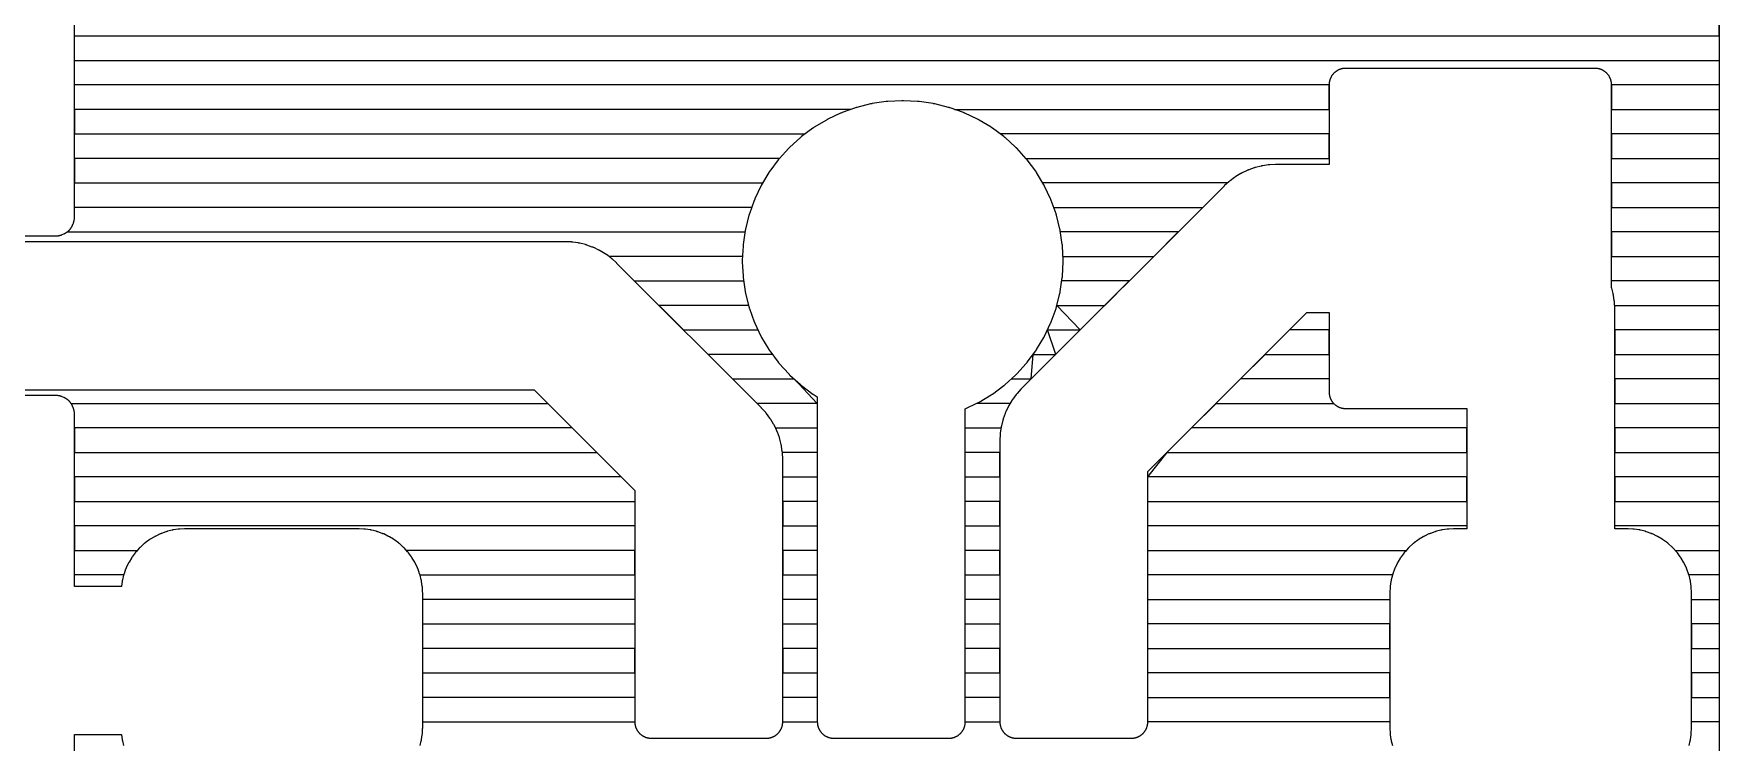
# Model space of a CAD drawing. Header units: metres. Extents: x 141.3 to 191.2, y -114.6 to -61.8.
# Drawn here: x 150.4 to 159.17, y -90.61 to -86.92 of the extents above; entities that cross this region are included whole.
import ezdxf

# ---------------------------------------------------------------- set-up
doc = ezdxf.new("R2010")
doc.units = ezdxf.units.M

msp = doc.modelspace()

# ---------------------------------------------------------------- linework, layer by layer
for points in [[(149.7351, -87.9765), (150.5143, -87.9765), (150.5164, -87.9765), (150.5185, -87.9764), (150.5205, -87.9763), (150.5226, -87.9761), (150.5247, -87.9759), (150.5268, -87.9756), (150.5288, -87.9752), (150.5309, -87.9749), (150.5329, -87.9744), (150.5349, -87.974), (150.537, -87.9734), (150.539, -87.9728), (150.541, -87.9722), (150.5429, -87.9715), (150.5449, -87.9708), (150.5468, -87.97), (150.555, -87.9667), (150.5569, -87.9658), (150.5588, -87.965), (150.5606, -87.9641), (150.5625, -87.9631), (150.5643, -87.9621), (150.5661, -87.961), (150.5679, -87.9599), (150.5696, -87.9588), (150.5714, -87.9576), (150.5731, -87.9564), (150.5747, -87.9551), (150.5764, -87.9538), (150.5779, -87.9525), (150.5795, -87.9511), (150.581, -87.9497), (150.5825, -87.9482), (150.584, -87.9467), (150.5854, -87.9452), (150.5868, -87.9437), (150.5881, -87.9421), (150.5894, -87.9404), (150.5907, -87.9388), (150.5919, -87.9371), (150.5931, -87.9354), (150.5942, -87.9336), (150.5953, -87.9318), (150.5964, -87.93), (150.5974, -87.9282), (150.5984, -87.9263), (150.5993, -87.9245), (150.6001, -87.9226), (150.601, -87.9207), (150.6043, -87.9125), (150.6051, -87.9106), (150.6058, -87.9086), (150.6065, -87.9067), (150.6071, -87.9047), (150.6077, -87.9027), (150.6082, -87.9007), (150.6087, -87.8986), (150.6092, -87.8966), (150.6095, -87.8945), (150.6099, -87.8925), (150.6102, -87.8904), (150.6104, -87.8883), (150.6106, -87.8863), (150.6107, -87.8842), (150.6108, -87.8821), (150.6108, -87.88), (150.6108, -86.469)], [(154.1356, -87.8285), (150.6108, -87.8285), (150.6108, -86.936), (159.1713, -86.936), (159.1713, -86.8085), (150.6108, -86.8085), (150.6108, -86.681), (159.1713, -86.681), (159.1713, -86.5535), (150.6108, -86.5535)], [(159.1713, -86.4987), (159.1713, -96.7587)], [(155.1909, -87.3185), (157.1405, -87.3185), (157.1405, -87.191), (150.6108, -87.191), (150.6108, -87.0635), (159.1713, -87.0635), (159.1713, -87.191), (158.6105, -87.191), (158.6105, -87.3185), (159.1713, -87.3185), (159.1713, -87.446), (158.6105, -87.446), (158.6105, -87.5735), (159.1713, -87.5735), (159.1713, -87.701), (158.6105, -87.701), (158.6105, -87.8285), (159.1713, -87.8285), (159.1713, -87.956), (158.6105, -87.956), (158.6105, -88.0835), (159.1713, -88.0835), (159.1713, -88.211), (158.6105, -88.211)], [(159.0137, -90.6292), (159.0196, -90.6054), (159.0201, -90.6034), (159.0206, -90.6014), (159.0209, -90.5993), (159.0213, -90.5972), (159.0249, -90.573), (159.0252, -90.5709), (159.0254, -90.5688), (159.0256, -90.5668), (159.0257, -90.5647), (159.0269, -90.5402), (159.027, -90.5381), (159.027, -90.536), (159.027, -89.836), (159.027, -89.8339), (159.0269, -89.8318), (159.0257, -89.8073), (159.0256, -89.8052), (159.0254, -89.8032), (159.0252, -89.8011), (159.0249, -89.799), (159.0213, -89.7748), (159.0209, -89.7727), (159.0206, -89.7706), (159.0201, -89.7686), (159.0196, -89.7666), (159.0137, -89.7428), (159.0132, -89.7408), (159.0126, -89.7388), (159.0119, -89.7368), (159.0113, -89.7348), (159.003, -89.7117), (159.0023, -89.7097), (159.0015, -89.7078), (159.0007, -89.7059), (158.9998, -89.704), (158.9893, -89.6818), (158.9884, -89.6799), (158.9874, -89.6781), (158.9864, -89.6763), (158.9854, -89.6745), (158.9728, -89.6534), (158.9717, -89.6516), (158.9705, -89.6499), (158.9694, -89.6482), (158.9681, -89.6465), (158.9535, -89.6268), (158.9523, -89.6251), (158.951, -89.6235), (158.9496, -89.6219), (158.9482, -89.6203), (158.9318, -89.6021), (158.9303, -89.6006), (158.9289, -89.5991), (158.9274, -89.5977), (158.9259, -89.5962), (158.9077, -89.5798), (158.9061, -89.5784), (158.9045, -89.577), (158.9029, -89.5757), (158.9012, -89.5745), (158.8815, -89.5599), (158.8798, -89.5586), (158.8781, -89.5575), (158.8764, -89.5563), (158.8746, -89.5552), (158.8535, -89.5426), (158.8517, -89.5416), (158.8499, -89.5406), (158.8481, -89.5396), (158.8462, -89.5387), (158.824, -89.5282), (158.8221, -89.5273), (158.8202, -89.5265), (158.8183, -89.5257), (158.8163, -89.525), (158.7932, -89.5167), (158.7932, -89.5167), (158.7914, -89.5161), (158.7893, -89.5155), (158.7873, -89.5149), (158.7852, -89.5143), (158.7614, -89.5084), (158.7594, -89.5079), (158.7574, -89.5074), (158.7553, -89.5071), (158.7532, -89.5067), (158.729, -89.5031), (158.7269, -89.5028), (158.7248, -89.5026), (158.7228, -89.5024), (158.7207, -89.5023), (158.6962, -89.5011), (158.6941, -89.501), (158.692, -89.501), (158.6271, -89.501), (158.6271, -88.3565), (158.6271, -88.3544), (158.627, -88.3523), (158.6256, -88.3229), (158.6255, -88.3208), (158.6253, -88.3187), (158.6251, -88.3167), (158.6248, -88.3146), (158.6205, -88.2855), (158.6201, -88.2834), (158.6197, -88.2814), (158.6193, -88.2793), (158.6188, -88.2773), (158.6117, -88.2487), (158.6111, -88.2467), (158.6106, -88.2447), (158.6105, -88.2445), (158.6105, -87.19), (158.6105, -87.1879), (158.6104, -87.1858), (158.6103, -87.1837), (158.6101, -87.1817), (158.6099, -87.1796), (158.6096, -87.1775), (158.6092, -87.1755), (158.6089, -87.1734), (158.6084, -87.1714), (158.608, -87.1693), (158.6074, -87.1673), (158.6068, -87.1653), (158.6062, -87.1633), (158.6055, -87.1614), (158.6048, -87.1594), (158.604, -87.1575), (158.6032, -87.1556), (158.6023, -87.1537), (158.6014, -87.1518), (158.6005, -87.1499), (158.5995, -87.1481), (158.5984, -87.1463), (158.5973, -87.1445), (158.5962, -87.1428), (158.595, -87.1411), (158.5938, -87.1394), (158.5925, -87.1377), (158.5912, -87.1361), (158.5899, -87.1345), (158.5885, -87.1329), (158.5871, -87.1314), (158.5856, -87.1299), (158.5841, -87.1284), (158.5826, -87.127), (158.581, -87.1256), (158.5794, -87.1243), (158.5778, -87.123), (158.5761, -87.1217), (158.5744, -87.1205), (158.5727, -87.1193), (158.571, -87.1182), (158.5692, -87.1171), (158.5674, -87.116), (158.5656, -87.115), (158.5637, -87.1141), (158.5618, -87.1132), (158.5599, -87.1123), (158.558, -87.1115), (158.5561, -87.1107), (158.5541, -87.11), (158.5522, -87.1093), (158.5502, -87.1087), (158.5482, -87.1081), (158.5462, -87.1075), (158.5441, -87.1071), (158.5421, -87.1066), (158.54, -87.1063), (158.538, -87.1059), (158.5359, -87.1056), (158.5338, -87.1054), (158.5318, -87.1052), (158.5297, -87.1051), (158.5276, -87.105), (158.5255, -87.105), (157.2255, -87.105), (157.2234, -87.105), (157.2213, -87.1051), (157.2192, -87.1052), (157.2172, -87.1054), (157.2151, -87.1056), (157.213, -87.1059), (157.211, -87.1063), (157.2089, -87.1066), (157.2069, -87.1071), (157.2048, -87.1075), (157.2028, -87.1081), (157.2008, -87.1087), (157.1988, -87.1093), (157.1969, -87.11), (157.1949, -87.1107), (157.193, -87.1115), (157.1911, -87.1123), (157.1892, -87.1132), (157.1873, -87.1141), (157.1854, -87.115), (157.1836, -87.116), (157.1818, -87.1171), (157.18, -87.1182), (157.1783, -87.1193), (157.1766, -87.1205), (157.1749, -87.1217), (157.1732, -87.123), (157.1716, -87.1243), (157.17, -87.1256), (157.1684, -87.127), (157.1669, -87.1284), (157.1654, -87.1299), (157.1639, -87.1314), (157.1625, -87.1329), (157.1611, -87.1345), (157.1598, -87.1361), (157.1585, -87.1377), (157.1572, -87.1394), (157.156, -87.1411), (157.1548, -87.1428), (157.1537, -87.1445), (157.1526, -87.1463), (157.1515, -87.1481), (157.1505, -87.1499), (157.1496, -87.1518), (157.1487, -87.1537), (157.1478, -87.1556), (157.147, -87.1575), (157.1462, -87.1594), (157.1455, -87.1614), (157.1448, -87.1633), (157.1442, -87.1653), (157.1436, -87.1673), (157.143, -87.1693), (157.1426, -87.1714), (157.1421, -87.1734), (157.1418, -87.1755), (157.1414, -87.1775), (157.1411, -87.1796), (157.1409, -87.1817), (157.1407, -87.1837), (157.1406, -87.1858), (157.1405, -87.1879), (157.1405, -87.19), (157.1405, -87.6049), (156.866, -87.6049), (156.8639, -87.6049), (156.8618, -87.605), (156.8324, -87.6064), (156.8303, -87.6065), (156.8282, -87.6067), (156.8262, -87.6069), (156.8241, -87.6072), (156.795, -87.6115), (156.7929, -87.6119), (156.7909, -87.6123), (156.7888, -87.6127), (156.7868, -87.6132), (156.7582, -87.6203), (156.7562, -87.6209), (156.7542, -87.6214), (156.7522, -87.6221), (156.7502, -87.6227), (156.7225, -87.6327), (156.7205, -87.6334), (156.7186, -87.6342), (156.7167, -87.635), (156.7148, -87.6359), (156.6882, -87.6485), (156.6863, -87.6494), (156.6844, -87.6503), (156.6826, -87.6513), (156.6808, -87.6524), (156.6555, -87.6675), (156.6538, -87.6686), (156.652, -87.6698), (156.6503, -87.6709), (156.6486, -87.6722), (156.625, -87.6897), (156.6233, -87.691), (156.6217, -87.6923), (156.6201, -87.6936), (156.6185, -87.695), (156.5967, -87.7148), (156.5952, -87.7162), (156.5937, -87.7177), (155.5397, -88.7717), (155.5382, -88.7732), (155.5368, -88.7747), (155.517, -88.7965), (155.5156, -88.7981), (155.5143, -88.7997), (155.513, -88.8013), (155.5117, -88.803), (155.4942, -88.8266), (155.4929, -88.8283), (155.4918, -88.83), (155.4906, -88.8318), (155.4895, -88.8335), (155.4744, -88.8588), (155.4733, -88.8606), (155.4723, -88.8624), (155.4714, -88.8643), (155.4705, -88.8662), (155.4579, -88.8928), (155.457, -88.8947), (155.4562, -88.8966), (155.4554, -88.8985), (155.4547, -88.9005), (155.4447, -88.9282), (155.4447, -88.9282), (155.4447, -88.9284), (155.444, -88.9303), (155.4434, -88.9323), (155.4428, -88.9342), (155.4423, -88.9362), (155.4352, -88.9648), (155.4347, -88.9668), (155.4343, -88.9689), (155.4339, -88.9709), (155.4335, -88.973), (155.4292, -89.0021), (155.4289, -89.0042), (155.4287, -89.0062), (155.4285, -89.0083), (155.4284, -89.0104), (155.427, -89.0398)], [(154.0902, -88.1857), (154.0903, -88.1878), (154.0905, -88.1898), (154.0908, -88.1919), (154.091, -88.194), (154.1018, -88.2668), (154.1022, -88.2688), (154.1025, -88.2709), (154.103, -88.2729), (154.1035, -88.275), (154.1213, -88.3464), (154.1219, -88.3484), (154.1225, -88.3504), (154.1231, -88.3524), (154.1238, -88.3543), (154.1486, -88.4236), (154.1493, -88.4256), (154.1501, -88.4275), (154.1509, -88.4295), (154.1518, -88.4314), (154.1832, -88.4979), (154.1841, -88.4998), (154.1851, -88.5016), (154.1861, -88.5034), (154.1872, -88.5052), (154.225, -88.5684), (154.2261, -88.5702), (154.2272, -88.5719), (154.2284, -88.5736), (154.2296, -88.5753), (154.2735, -88.6344), (154.2747, -88.6361), (154.276, -88.6377), (154.2774, -88.6393), (154.2788, -88.6409), (154.3282, -88.6954), (154.3296, -88.6969), (154.3311, -88.6984), (154.3326, -88.6999), (154.3341, -88.7013), (154.3886, -88.7507), (154.3902, -88.7521), (154.3918, -88.7535), (154.3934, -88.7548), (154.3951, -88.756), (154.4542, -88.7999), (154.4559, -88.8011), (154.4576, -88.8023), (154.4593, -88.8034), (154.4611, -88.8045), (154.4768, -88.8139), (154.4768, -89.906), (154.4769, -89.9081), (154.477, -89.9102), (154.477, -89.9111), (154.477, -90.506), (154.477, -90.5081), (154.4771, -90.5102), (154.4772, -90.5123), (154.4774, -90.5143), (154.4776, -90.5164), (154.4779, -90.5185), (154.4783, -90.5205), (154.4786, -90.5226), (154.4791, -90.5246), (154.4795, -90.5267), (154.4801, -90.5287), (154.4807, -90.5307), (154.4813, -90.5327), (154.482, -90.5346), (154.4827, -90.5366), (154.4835, -90.5385), (154.4843, -90.5404), (154.4852, -90.5423), (154.4861, -90.5442), (154.487, -90.5461), (154.488, -90.5479), (154.4891, -90.5497), (154.4902, -90.5515), (154.4913, -90.5532), (154.4925, -90.5549), (154.4937, -90.5566), (154.495, -90.5583), (154.4963, -90.5599), (154.4976, -90.5615), (154.499, -90.5631), (154.5004, -90.5646), (154.5019, -90.5661), (154.5034, -90.5676), (154.5049, -90.569), (154.5065, -90.5704), (154.5081, -90.5717), (154.5097, -90.573), (154.5114, -90.5743), (154.5131, -90.5755), (154.5148, -90.5767), (154.5165, -90.5778), (154.5183, -90.5789), (154.5201, -90.58), (154.5219, -90.581), (154.5238, -90.5819), (154.5257, -90.5828), (154.5276, -90.5837), (154.5295, -90.5845), (154.5314, -90.5853), (154.5334, -90.586), (154.5353, -90.5867), (154.5373, -90.5873), (154.5393, -90.5879), (154.5413, -90.5885), (154.5434, -90.5889), (154.5454, -90.5894), (154.5475, -90.5897), (154.5495, -90.5901), (154.5516, -90.5904), (154.5537, -90.5906), (154.5557, -90.5908), (154.5578, -90.5909), (154.5599, -90.591), (154.562, -90.591), (155.162, -90.591), (155.1641, -90.591), (155.1662, -90.5909), (155.1683, -90.5908), (155.1703, -90.5906), (155.1724, -90.5904), (155.1745, -90.5901), (155.1765, -90.5897), (155.1786, -90.5894), (155.1806, -90.5889), (155.1827, -90.5885), (155.1847, -90.5879), (155.1867, -90.5873), (155.1887, -90.5867), (155.1906, -90.586), (155.1926, -90.5853), (155.1945, -90.5845), (155.1964, -90.5837), (155.1983, -90.5828), (155.2002, -90.5819), (155.2021, -90.581), (155.2039, -90.58), (155.2057, -90.5789), (155.2075, -90.5778), (155.2092, -90.5767), (155.2109, -90.5755), (155.2126, -90.5743), (155.2143, -90.573), (155.2159, -90.5717), (155.2175, -90.5704), (155.2191, -90.569), (155.2206, -90.5676), (155.2221, -90.5661), (155.2236, -90.5646), (155.225, -90.5631), (155.2264, -90.5615), (155.2277, -90.5599), (155.229, -90.5583), (155.2303, -90.5566), (155.2315, -90.5549), (155.2327, -90.5532), (155.2338, -90.5515), (155.2349, -90.5497), (155.236, -90.5479), (155.237, -90.5461), (155.2379, -90.5442), (155.2388, -90.5423), (155.2397, -90.5404), (155.2405, -90.5385), (155.2413, -90.5366), (155.242, -90.5346), (155.2427, -90.5327), (155.2433, -90.5307), (155.2439, -90.5287), (155.2445, -90.5267), (155.2449, -90.5246), (155.2454, -90.5226), (155.2457, -90.5205), (155.2461, -90.5185), (155.2464, -90.5164), (155.2466, -90.5143), (155.2468, -90.5123), (155.2469, -90.5102), (155.247, -90.5081), (155.247, -90.506), (155.247, -89.9111), (155.247, -89.9102), (155.2471, -89.9081), (155.2471, -89.906), (155.2471, -88.8767), (155.3114, -88.8463), (155.3133, -88.8454), (155.3151, -88.8444), (155.3169, -88.8434), (155.3187, -88.8423), (155.3819, -88.8045), (155.3837, -88.8034), (155.3854, -88.8023), (155.3871, -88.8011), (155.3888, -88.7999), (155.4479, -88.756), (155.4496, -88.7548), (155.4512, -88.7535), (155.4528, -88.7521), (155.4544, -88.7507), (155.5089, -88.7013), (155.5104, -88.6999), (155.5119, -88.6984), (155.5134, -88.6969), (155.5148, -88.6954), (155.5642, -88.6409), (155.5656, -88.6393), (155.567, -88.6377), (155.5683, -88.6361), (155.5695, -88.6344), (155.6134, -88.5753), (155.6146, -88.5736), (155.6158, -88.5719), (155.6169, -88.5702), (155.618, -88.5684), (155.6558, -88.5052), (155.6569, -88.5034), (155.6579, -88.5016), (155.6589, -88.4998), (155.6598, -88.4979), (155.6912, -88.4314), (155.6921, -88.4295), (155.6929, -88.4275), (155.6937, -88.4256), (155.6944, -88.4236), (155.7192, -88.3543), (155.7192, -88.3543), (155.7199, -88.3525), (155.7205, -88.3505), (155.7211, -88.3484), (155.7217, -88.3464), (155.7395, -88.275), (155.74, -88.2729), (155.7405, -88.2709), (155.7408, -88.2688), (155.7412, -88.2668), (155.752, -88.194), (155.7522, -88.1919), (155.7525, -88.1898), (155.7527, -88.1878), (155.7528, -88.1857), (155.7564, -88.1122), (155.7565, -88.1101), (155.7565, -88.108), (155.7565, -88.1059), (155.7564, -88.1038), (155.7528, -88.0303), (155.7527, -88.0282), (155.7525, -88.0262), (155.7522, -88.0241), (155.752, -88.022), (155.7412, -87.9492), (155.7408, -87.9472), (155.7405, -87.9451), (155.74, -87.9431), (155.7395, -87.941), (155.7217, -87.8696), (155.7211, -87.8676), (155.7205, -87.8656), (155.7199, -87.8636), (155.7192, -87.8617), (155.6944, -87.7924), (155.6937, -87.7904), (155.6929, -87.7885), (155.6921, -87.7865), (155.6912, -87.7846), (155.6598, -87.7181), (155.6589, -87.7162), (155.6579, -87.7144), (155.6569, -87.7126), (155.6558, -87.7108), (155.618, -87.6476), (155.6169, -87.6458), (155.6158, -87.6441), (155.6146, -87.6424), (155.6134, -87.6407), (155.5695, -87.5816), (155.5683, -87.5799), (155.567, -87.5783), (155.5656, -87.5767), (155.5642, -87.5751), (155.5148, -87.5206), (155.5134, -87.5191), (155.5119, -87.5176), (155.5104, -87.5161), (155.5089, -87.5147), (155.4544, -87.4653), (155.4528, -87.4639), (155.4512, -87.4625), (155.4496, -87.4612), (155.4479, -87.46), (155.3888, -87.4161), (155.3871, -87.4149), (155.3854, -87.4137), (155.3837, -87.4126), (155.3819, -87.4115), (155.3187, -87.3737), (155.3169, -87.3726), (155.3151, -87.3716), (155.3133, -87.3706), (155.3114, -87.3697), (155.2449, -87.3383), (155.243, -87.3374), (155.241, -87.3366), (155.2391, -87.3358), (155.2371, -87.3351), (155.1678, -87.3103), (155.1678, -87.3103), (155.166, -87.3096), (155.164, -87.309), (155.1619, -87.3084), (155.1599, -87.3078), (155.0885, -87.29), (155.0864, -87.2895), (155.0844, -87.289), (155.0823, -87.2887), (155.0803, -87.2883), (155.0075, -87.2775), (155.0054, -87.2773), (155.0033, -87.277), (155.0013, -87.2768), (154.9992, -87.2767), (154.9257, -87.2731), (154.9236, -87.273), (154.9215, -87.273), (154.9194, -87.273), (154.9173, -87.2731), (154.8438, -87.2767), (154.8417, -87.2768), (154.8397, -87.277), (154.8376, -87.2773), (154.8355, -87.2775), (154.7627, -87.2883), (154.7607, -87.2887), (154.7586, -87.289), (154.7566, -87.2895), (154.7545, -87.29), (154.6831, -87.3078), (154.6811, -87.3084), (154.6791, -87.309), (154.6771, -87.3096), (154.6752, -87.3103), (154.6059, -87.3351), (154.6039, -87.3358), (154.602, -87.3366), (154.6, -87.3374), (154.5981, -87.3383), (154.5316, -87.3697), (154.5297, -87.3706), (154.5279, -87.3716), (154.5261, -87.3726), (154.5243, -87.3737), (154.4611, -87.4115), (154.4593, -87.4126), (154.4576, -87.4137), (154.4559, -87.4149), (154.4542, -87.4161), (154.3951, -87.46), (154.3934, -87.4612), (154.3918, -87.4625), (154.3902, -87.4639), (154.3886, -87.4653), (154.3341, -87.5147), (154.3326, -87.5161), (154.3311, -87.5176), (154.3296, -87.5191), (154.3282, -87.5206), (154.2788, -87.5751), (154.2774, -87.5767), (154.276, -87.5783), (154.2747, -87.5799), (154.2735, -87.5816), (154.2296, -87.6407), (154.2284, -87.6424), (154.2272, -87.6441), (154.2261, -87.6458), (154.225, -87.6476), (154.1872, -87.7108), (154.1861, -87.7126), (154.1851, -87.7144), (154.1841, -87.7162), (154.1832, -87.7181), (154.1518, -87.7846), (154.1509, -87.7865), (154.1501, -87.7885), (154.1493, -87.7904), (154.1486, -87.7924), (154.1238, -87.8617), (154.1238, -87.8617), (154.1231, -87.8635), (154.1225, -87.8655), (154.1219, -87.8676), (154.1213, -87.8696), (154.1035, -87.941), (154.103, -87.9431), (154.1025, -87.9451), (154.1022, -87.9472), (154.1018, -87.9492), (154.091, -88.022), (154.0908, -88.0241), (154.0905, -88.0262), (154.0903, -88.0282), (154.0902, -88.0303), (154.0866, -88.1038), (154.0865, -88.1059), (154.0865, -88.108), (154.0865, -88.1101), (154.0866, -88.1122), (154.0902, -88.1857)], [(154.6521, -87.3185), (150.6108, -87.3185), (150.6108, -87.446), (154.4139, -87.446)], [(155.5628, -87.5735), (157.1405, -87.5735), (157.1405, -87.446), (155.4291, -87.446)], [(154.2802, -87.5735), (150.6108, -87.5735), (150.6108, -87.701), (154.193, -87.701)], [(156.6119, -87.701), (155.65, -87.701)], [(155.7074, -87.8285), (156.4828, -87.8285)], [(150.5736, -87.956), (154.1008, -87.956)], [(155.7554, -88.0835), (156.2278, -88.0835), (156.3553, -87.956), (155.7422, -87.956)], [(148.5245, -88.7772), (153.0025, -88.7772), (153.5268, -89.3015), (153.5268, -89.906), (153.5269, -89.9081), (153.527, -89.9102), (153.527, -89.9111), (153.527, -90.506), (153.527, -90.5081), (153.5271, -90.5102), (153.5272, -90.5123), (153.5274, -90.5143), (153.5276, -90.5164), (153.5279, -90.5185), (153.5283, -90.5205), (153.5286, -90.5226), (153.5291, -90.5246), (153.5295, -90.5267), (153.5301, -90.5287), (153.5307, -90.5307), (153.5313, -90.5327), (153.532, -90.5346), (153.5327, -90.5366), (153.5335, -90.5385), (153.5343, -90.5404), (153.5352, -90.5423), (153.5361, -90.5442), (153.537, -90.5461), (153.538, -90.5479), (153.5391, -90.5497), (153.5402, -90.5515), (153.5413, -90.5532), (153.5425, -90.5549), (153.5437, -90.5566), (153.545, -90.5583), (153.5463, -90.5599), (153.5476, -90.5615), (153.549, -90.5631), (153.5504, -90.5646), (153.5519, -90.5661), (153.5534, -90.5676), (153.5549, -90.569), (153.5565, -90.5704), (153.5581, -90.5717), (153.5597, -90.573), (153.5614, -90.5743), (153.5631, -90.5755), (153.5648, -90.5767), (153.5665, -90.5778), (153.5683, -90.5789), (153.5701, -90.58), (153.5719, -90.581), (153.5738, -90.5819), (153.5757, -90.5828), (153.5776, -90.5837), (153.5795, -90.5845), (153.5814, -90.5853), (153.5834, -90.586), (153.5853, -90.5867), (153.5873, -90.5873), (153.5893, -90.5879), (153.5913, -90.5885), (153.5934, -90.5889), (153.5954, -90.5894), (153.5975, -90.5897), (153.5995, -90.5901), (153.6016, -90.5904), (153.6037, -90.5906), (153.6057, -90.5908), (153.6078, -90.5909), (153.6099, -90.591), (153.612, -90.591), (154.212, -90.591), (154.2141, -90.591), (154.2162, -90.5909), (154.2183, -90.5908), (154.2203, -90.5906), (154.2224, -90.5904), (154.2245, -90.5901), (154.2265, -90.5897), (154.2286, -90.5894), (154.2306, -90.5889), (154.2327, -90.5885), (154.2347, -90.5879), (154.2367, -90.5873), (154.2387, -90.5867), (154.2406, -90.586), (154.2426, -90.5853), (154.2445, -90.5845), (154.2464, -90.5837), (154.2483, -90.5828), (154.2502, -90.5819), (154.2521, -90.581), (154.2539, -90.58), (154.2557, -90.5789), (154.2575, -90.5778), (154.2592, -90.5767), (154.2609, -90.5755), (154.2626, -90.5743), (154.2643, -90.573), (154.2659, -90.5717), (154.2675, -90.5704), (154.2691, -90.569), (154.2706, -90.5676), (154.2721, -90.5661), (154.2736, -90.5646), (154.275, -90.5631), (154.2764, -90.5615), (154.2777, -90.5599), (154.279, -90.5583), (154.2803, -90.5566), (154.2815, -90.5549), (154.2827, -90.5532), (154.2838, -90.5515), (154.2849, -90.5497), (154.286, -90.5479), (154.287, -90.5461), (154.2879, -90.5442), (154.2888, -90.5423), (154.2897, -90.5404), (154.2905, -90.5385), (154.2913, -90.5366), (154.292, -90.5346), (154.2927, -90.5327), (154.2933, -90.5307), (154.2939, -90.5287), (154.2945, -90.5267), (154.2949, -90.5246), (154.2954, -90.5226), (154.2957, -90.5205), (154.2961, -90.5185), (154.2964, -90.5164), (154.2966, -90.5143), (154.2968, -90.5123), (154.2969, -90.5102), (154.297, -90.5081), (154.297, -90.506), (154.297, -89.9111), (154.297, -89.9102), (154.2971, -89.9081), (154.2971, -89.906), (154.2971, -89.142), (154.2971, -89.1399), (154.297, -89.1378), (154.2956, -89.1084), (154.2955, -89.1063), (154.2953, -89.1042), (154.2951, -89.1022), (154.2948, -89.1001), (154.2905, -89.071), (154.2901, -89.0689), (154.2897, -89.0669), (154.2893, -89.0648), (154.2888, -89.0628), (154.2817, -89.0342), (154.2811, -89.0322), (154.2806, -89.0302), (154.2799, -89.0282), (154.2793, -89.0262), (154.2693, -88.9985), (154.2686, -88.9965), (154.2678, -88.9946), (154.267, -88.9927), (154.2661, -88.9908), (154.2535, -88.9642), (154.2526, -88.9623), (154.2517, -88.9604), (154.2507, -88.9586), (154.2496, -88.9568), (154.2345, -88.9315), (154.2334, -88.9298), (154.2322, -88.928), (154.2311, -88.9263), (154.2298, -88.9246), (154.2123, -88.901), (154.211, -88.8993), (154.2097, -88.8977), (154.2084, -88.8961), (154.207, -88.8945), (154.1872, -88.8727), (154.1858, -88.8712), (154.1843, -88.8697), (153.4343, -88.1197), (153.4328, -88.1182), (153.4313, -88.1168), (153.4095, -88.097), (153.4079, -88.0956), (153.4063, -88.0943), (153.4047, -88.093), (153.403, -88.0917), (153.3794, -88.0742), (153.3777, -88.0729), (153.376, -88.0718), (153.3742, -88.0706), (153.3725, -88.0695), (153.3472, -88.0544), (153.3454, -88.0533), (153.3436, -88.0523), (153.3417, -88.0514), (153.3398, -88.0505), (153.3132, -88.0379), (153.3113, -88.037), (153.3094, -88.0362), (153.3075, -88.0354), (153.3055, -88.0347), (153.2778, -88.0247), (153.2778, -88.0247), (153.2759, -88.0241), (153.2739, -88.0235), (153.2718, -88.0229), (153.2698, -88.0223), (153.2412, -88.0152), (153.2392, -88.0147), (153.2371, -88.0143), (153.2351, -88.0139), (153.233, -88.0135), (153.2039, -88.0092), (153.2018, -88.0089), (153.1998, -88.0087), (153.1977, -88.0085), (153.1956, -88.0084), (153.1662, -88.007), (153.1641, -88.0069), (153.162, -88.0069), (149.2948, -88.0069)], [(154.0876, -88.0835), (153.392, -88.0835)], [(153.5257, -88.211), (154.0936, -88.211)], [(155.4872, -88.721), (155.5903, -88.721), (155.5999, -88.5935), (155.7178, -88.5935), (155.6749, -88.466), (155.8453, -88.466), (155.7236, -88.3385), (155.9728, -88.3385), (156.1003, -88.211), (155.7494, -88.211)], [(154.1194, -88.3385), (153.6532, -88.3385), (153.7807, -88.466), (154.1681, -88.466)], [(158.6264, -88.3385), (159.1713, -88.3385), (159.1713, -88.466), (158.6271, -88.466), (158.6271, -88.5935), (159.1713, -88.5935), (159.1713, -88.721), (158.6271, -88.721), (158.6271, -88.8485), (159.1713, -88.8485), (159.1713, -88.976), (158.6271, -88.976), (158.6271, -89.1035), (159.1713, -89.1035), (159.1713, -89.231), (158.6271, -89.231), (158.6271, -89.3585), (159.1713, -89.3585), (159.1713, -89.486), (158.6271, -89.486)], [(155.427, -89.0398), (155.4269, -89.0419), (155.4269, -89.044), (155.4269, -89.906), (155.4269, -89.9081), (155.427, -89.9102), (155.427, -89.9111), (155.427, -90.506), (155.427, -90.5081), (155.4271, -90.5102), (155.4272, -90.5123), (155.4274, -90.5143), (155.4276, -90.5164), (155.4279, -90.5185), (155.4283, -90.5205), (155.4286, -90.5226), (155.4291, -90.5246), (155.4295, -90.5267), (155.4301, -90.5287), (155.4307, -90.5307), (155.4313, -90.5327), (155.432, -90.5346), (155.4327, -90.5366), (155.4335, -90.5385), (155.4343, -90.5404), (155.4352, -90.5423), (155.4361, -90.5442), (155.437, -90.5461), (155.438, -90.5479), (155.4391, -90.5497), (155.4402, -90.5515), (155.4413, -90.5532), (155.4425, -90.5549), (155.4437, -90.5566), (155.445, -90.5583), (155.4463, -90.5599), (155.4476, -90.5615), (155.449, -90.5631), (155.4504, -90.5646), (155.4519, -90.5661), (155.4534, -90.5676), (155.4549, -90.569), (155.4565, -90.5704), (155.4581, -90.5717), (155.4597, -90.573), (155.4614, -90.5743), (155.4631, -90.5755), (155.4648, -90.5767), (155.4665, -90.5778), (155.4683, -90.5789), (155.4701, -90.58), (155.4719, -90.581), (155.4738, -90.5819), (155.4757, -90.5828), (155.4776, -90.5837), (155.4795, -90.5845), (155.4814, -90.5853), (155.4834, -90.586), (155.4853, -90.5867), (155.4873, -90.5873), (155.4893, -90.5879), (155.4913, -90.5885), (155.4934, -90.5889), (155.4954, -90.5894), (155.4975, -90.5897), (155.4995, -90.5901), (155.5016, -90.5904), (155.5037, -90.5906), (155.5057, -90.5908), (155.5078, -90.5909), (155.5099, -90.591), (155.512, -90.591), (156.112, -90.591), (156.1141, -90.591), (156.1162, -90.5909), (156.1183, -90.5908), (156.1203, -90.5906), (156.1224, -90.5904), (156.1245, -90.5901), (156.1265, -90.5897), (156.1286, -90.5894), (156.1306, -90.5889), (156.1327, -90.5885), (156.1347, -90.5879), (156.1367, -90.5873), (156.1387, -90.5867), (156.1406, -90.586), (156.1426, -90.5853), (156.1445, -90.5845), (156.1464, -90.5837), (156.1483, -90.5828), (156.1502, -90.5819), (156.1521, -90.581), (156.1539, -90.58), (156.1557, -90.5789), (156.1575, -90.5778), (156.1592, -90.5767), (156.1609, -90.5755), (156.1626, -90.5743), (156.1643, -90.573), (156.1659, -90.5717), (156.1675, -90.5704), (156.1691, -90.569), (156.1706, -90.5676), (156.1721, -90.5661), (156.1736, -90.5646), (156.175, -90.5631), (156.1764, -90.5615), (156.1777, -90.5599), (156.179, -90.5583), (156.1803, -90.5566), (156.1815, -90.5549), (156.1827, -90.5532), (156.1838, -90.5515), (156.1849, -90.5497), (156.186, -90.5479), (156.187, -90.5461), (156.1879, -90.5442), (156.1888, -90.5423), (156.1897, -90.5404), (156.1905, -90.5385), (156.1913, -90.5366), (156.192, -90.5346), (156.1927, -90.5327), (156.1933, -90.5307), (156.1939, -90.5287), (156.1945, -90.5267), (156.1949, -90.5246), (156.1954, -90.5226), (156.1957, -90.5205), (156.1961, -90.5185), (156.1964, -90.5164), (156.1966, -90.5143), (156.1968, -90.5123), (156.1969, -90.5102), (156.197, -90.5081), (156.197, -90.506), (156.197, -89.9111), (156.197, -89.9102), (156.1971, -89.9081), (156.1971, -89.906), (156.1971, -89.2035), (157.0255, -88.3752), (157.1405, -88.3752), (157.1405, -88.79), (157.1405, -88.7921), (157.1406, -88.7942), (157.1407, -88.7963), (157.1409, -88.7983), (157.1411, -88.8004), (157.1414, -88.8025), (157.1418, -88.8045), (157.1421, -88.8066), (157.1426, -88.8086), (157.143, -88.8107), (157.1436, -88.8127), (157.1442, -88.8147), (157.1448, -88.8167), (157.1455, -88.8186), (157.1462, -88.8206), (157.147, -88.8225), (157.1478, -88.8244), (157.1487, -88.8263), (157.1496, -88.8282), (157.1505, -88.8301), (157.1515, -88.8319), (157.1526, -88.8337), (157.1537, -88.8355), (157.1548, -88.8372), (157.156, -88.8389), (157.1572, -88.8406), (157.1585, -88.8423), (157.1598, -88.8439), (157.1611, -88.8455), (157.1625, -88.8471), (157.1639, -88.8486), (157.1654, -88.8501), (157.1669, -88.8516), (157.1684, -88.853), (157.17, -88.8544), (157.1716, -88.8557), (157.1732, -88.857), (157.1749, -88.8583), (157.1766, -88.8595), (157.1783, -88.8607), (157.18, -88.8618), (157.1818, -88.8629), (157.1836, -88.864), (157.1854, -88.865), (157.1873, -88.8659), (157.1892, -88.8668), (157.1911, -88.8677), (157.193, -88.8685), (157.1949, -88.8693), (157.1969, -88.87), (157.1988, -88.8707), (157.2008, -88.8713), (157.2028, -88.8719), (157.2048, -88.8725), (157.2069, -88.8729), (157.2089, -88.8734), (157.211, -88.8737), (157.213, -88.8741), (157.2151, -88.8744), (157.2172, -88.8746), (157.2192, -88.8748), (157.2213, -88.8749), (157.2234, -88.875), (157.2255, -88.875), (157.8568, -88.875), (157.8568, -89.501), (157.792, -89.501), (157.7899, -89.501), (157.7878, -89.5011), (157.7633, -89.5023), (157.7612, -89.5024), (157.7592, -89.5026), (157.7571, -89.5028), (157.755, -89.5031), (157.7308, -89.5067), (157.7287, -89.5071), (157.7266, -89.5074), (157.7246, -89.5079), (157.7226, -89.5084), (157.6988, -89.5143), (157.6968, -89.5148), (157.6948, -89.5154), (157.6928, -89.5161), (157.6908, -89.5167), (157.6677, -89.525), (157.6657, -89.5257), (157.6638, -89.5265), (157.6619, -89.5273), (157.66, -89.5282), (157.6378, -89.5387), (157.6359, -89.5396), (157.6341, -89.5406), (157.6323, -89.5416), (157.6305, -89.5426), (157.6094, -89.5552), (157.6076, -89.5563), (157.6059, -89.5575), (157.6042, -89.5586), (157.6025, -89.5599), (157.5828, -89.5745), (157.5811, -89.5757), (157.5795, -89.577), (157.5779, -89.5784), (157.5763, -89.5798), (157.5581, -89.5962), (157.5566, -89.5977), (157.5551, -89.5991), (157.5537, -89.6006), (157.5522, -89.6021), (157.5358, -89.6203), (157.5344, -89.6219), (157.533, -89.6235), (157.5317, -89.6251), (157.5305, -89.6268), (157.5159, -89.6465), (157.5146, -89.6482), (157.5135, -89.6499), (157.5123, -89.6516), (157.5112, -89.6534), (157.4986, -89.6745), (157.4976, -89.6763), (157.4966, -89.6781), (157.4956, -89.6799), (157.4947, -89.6818), (157.4842, -89.704), (157.4833, -89.7059), (157.4825, -89.7078), (157.4817, -89.7097), (157.481, -89.7117), (157.4727, -89.7348), (157.4727, -89.7348), (157.4727, -89.735), (157.472, -89.7369), (157.4714, -89.7388), (157.4708, -89.7408), (157.4703, -89.7428), (157.4644, -89.7666), (157.4639, -89.7686), (157.4634, -89.7706), (157.4631, -89.7727), (157.4627, -89.7748), (157.4591, -89.799), (157.4588, -89.8011), (157.4586, -89.8032), (157.4584, -89.8052), (157.4583, -89.8073), (157.4571, -89.8318), (157.457, -89.8339), (157.457, -89.836), (157.457, -90.536), (157.457, -90.5381), (157.4571, -90.5402), (157.4583, -90.5647), (157.4584, -90.5668), (157.4586, -90.5688), (157.4588, -90.5709), (157.4591, -90.573), (157.4627, -90.5972), (157.4631, -90.5993), (157.4634, -90.6014), (157.4639, -90.6034), (157.4644, -90.6054), (157.4703, -90.6292)], [(157.1405, -88.721), (156.6797, -88.721), (156.8072, -88.5935), (157.1405, -88.5935), (157.1405, -88.466), (156.9347, -88.466)], [(154.2431, -88.5935), (153.9082, -88.5935), (154.0357, -88.721), (154.3558, -88.721), (154.4768, -88.8485), (154.1632, -88.8485)], [(152.4097, -90.6292), (152.4156, -90.6054), (152.4161, -90.6034), (152.4166, -90.6014), (152.4169, -90.5993), (152.4173, -90.5972), (152.4209, -90.573), (152.4212, -90.5709), (152.4214, -90.5688), (152.4216, -90.5668), (152.4217, -90.5647), (152.4229, -90.5402), (152.423, -90.5381), (152.423, -90.536), (152.423, -89.836), (152.423, -89.8339), (152.4229, -89.8318), (152.4217, -89.8073), (152.4216, -89.8052), (152.4214, -89.8032), (152.4212, -89.8011), (152.4209, -89.799), (152.4173, -89.7748), (152.4169, -89.7727), (152.4166, -89.7706), (152.4161, -89.7686), (152.4156, -89.7666), (152.4097, -89.7428), (152.4092, -89.7408), (152.4086, -89.7388), (152.4079, -89.7368), (152.4073, -89.7348), (152.399, -89.7117), (152.3983, -89.7097), (152.3975, -89.7078), (152.3967, -89.7059), (152.3958, -89.704), (152.3853, -89.6818), (152.3844, -89.6799), (152.3834, -89.6781), (152.3824, -89.6763), (152.3814, -89.6745), (152.3688, -89.6534), (152.3677, -89.6516), (152.3665, -89.6499), (152.3654, -89.6482), (152.3641, -89.6465), (152.3495, -89.6268), (152.3483, -89.6251), (152.347, -89.6235), (152.3456, -89.6219), (152.3442, -89.6203), (152.3278, -89.6021), (152.3263, -89.6006), (152.3249, -89.5991), (152.3234, -89.5977), (152.3219, -89.5962), (152.3037, -89.5798), (152.3021, -89.5784), (152.3005, -89.577), (152.2989, -89.5757), (152.2972, -89.5745), (152.2775, -89.5599), (152.2758, -89.5586), (152.2741, -89.5575), (152.2724, -89.5563), (152.2706, -89.5552), (152.2495, -89.5426), (152.2477, -89.5416), (152.2459, -89.5406), (152.2441, -89.5396), (152.2422, -89.5387), (152.22, -89.5282), (152.2181, -89.5273), (152.2162, -89.5265), (152.2143, -89.5257), (152.2123, -89.525), (152.1892, -89.5167), (152.1892, -89.5167), (152.1874, -89.5161), (152.1853, -89.5155), (152.1833, -89.5149), (152.1812, -89.5143), (152.1574, -89.5084), (152.1554, -89.5079), (152.1534, -89.5074), (152.1513, -89.5071), (152.1492, -89.5067), (152.125, -89.5031), (152.1229, -89.5028), (152.1208, -89.5026), (152.1188, -89.5024), (152.1167, -89.5023), (152.0922, -89.5011), (152.0901, -89.501), (152.088, -89.501), (151.188, -89.501), (151.1859, -89.501), (151.1838, -89.5011), (151.1593, -89.5023), (151.1572, -89.5024), (151.1552, -89.5026), (151.1531, -89.5028), (151.151, -89.5031), (151.1268, -89.5067), (151.1247, -89.5071), (151.1226, -89.5074), (151.1206, -89.5079), (151.1186, -89.5084), (151.0948, -89.5143), (151.0928, -89.5148), (151.0908, -89.5154), (151.0888, -89.5161), (151.0868, -89.5167), (151.0637, -89.525), (151.0617, -89.5257), (151.0598, -89.5265), (151.0579, -89.5273), (151.056, -89.5282), (151.0338, -89.5387), (151.0319, -89.5396), (151.0301, -89.5406), (151.0283, -89.5416), (151.0265, -89.5426), (151.0054, -89.5552), (151.0036, -89.5563), (151.0019, -89.5575), (151.0002, -89.5586), (150.9985, -89.5599), (150.9788, -89.5745), (150.9771, -89.5757), (150.9755, -89.577), (150.9739, -89.5784), (150.9723, -89.5798), (150.9541, -89.5962), (150.9526, -89.5977), (150.9511, -89.5991), (150.9497, -89.6006), (150.9482, -89.6021), (150.9318, -89.6203), (150.9304, -89.6219), (150.929, -89.6235), (150.9277, -89.6251), (150.9265, -89.6268), (150.9119, -89.6465), (150.9106, -89.6482), (150.9095, -89.6499), (150.9083, -89.6516), (150.9072, -89.6534), (150.8946, -89.6745), (150.8936, -89.6763), (150.8926, -89.6781), (150.8916, -89.6799), (150.8907, -89.6818), (150.8802, -89.704), (150.8793, -89.7059), (150.8785, -89.7078), (150.8777, -89.7097), (150.877, -89.7117), (150.8687, -89.7348), (150.8687, -89.7348), (150.8681, -89.7366), (150.8675, -89.7387), (150.8669, -89.7407), (150.8663, -89.7428), (150.8604, -89.7666), (150.8599, -89.7686), (150.8594, -89.7706), (150.8591, -89.7727), (150.8587, -89.7748), (150.8551, -89.799), (150.8549, -89.8009), (150.6108, -89.8009), (150.6108, -88.904), (150.6108, -88.9019), (150.6107, -88.8998), (150.6106, -88.8977), (150.6104, -88.8957), (150.6102, -88.8936), (150.6099, -88.8915), (150.6095, -88.8895), (150.6092, -88.8874), (150.6087, -88.8854), (150.6082, -88.8833), (150.6077, -88.8813), (150.6071, -88.8793), (150.6065, -88.8773), (150.6058, -88.8754), (150.6051, -88.8734), (150.6043, -88.8715), (150.601, -88.8633), (150.6001, -88.8614), (150.5993, -88.8595), (150.5984, -88.8577), (150.5974, -88.8558), (150.5964, -88.854), (150.5953, -88.8522), (150.5942, -88.8504), (150.5931, -88.8486), (150.5919, -88.8469), (150.5907, -88.8452), (150.5894, -88.8436), (150.5881, -88.8419), (150.5868, -88.8403), (150.5854, -88.8388), (150.584, -88.8373), (150.5825, -88.8358), (150.581, -88.8343), (150.5795, -88.8329), (150.5779, -88.8315), (150.5764, -88.8302), (150.5747, -88.8289), (150.5731, -88.8276), (150.5714, -88.8264), (150.5696, -88.8252), (150.5679, -88.8241), (150.5661, -88.823), (150.5643, -88.8219), (150.5625, -88.8209), (150.5606, -88.8199), (150.5588, -88.819), (150.5569, -88.8182), (150.555, -88.8173), (150.5468, -88.814), (150.5449, -88.8132), (150.5429, -88.8125), (150.541, -88.8118), (150.539, -88.8112), (150.537, -88.8106), (150.5349, -88.81), (150.5329, -88.8096), (150.5309, -88.8091), (150.5288, -88.8088), (150.5268, -88.8084), (150.5247, -88.8081), (150.5226, -88.8079), (150.5205, -88.8077), (150.5185, -88.8076), (150.5164, -88.8075), (150.5143, -88.8075), (148.5769, -88.8075)], [(150.593, -88.8485), (153.0738, -88.8485), (153.2013, -88.976), (150.6108, -88.976), (150.6108, -89.1035), (153.3288, -89.1035), (153.4563, -89.231), (150.6108, -89.231), (150.6108, -89.3585), (153.5268, -89.3585), (153.5268, -89.486), (150.6108, -89.486), (150.6108, -89.6135), (150.9379, -89.6135)], [(155.4806, -88.8485), (155.3067, -88.8485)], [(157.8568, -89.486), (156.1971, -89.486), (156.1971, -89.3585), (157.8568, -89.3585), (157.8568, -89.231), (156.1971, -89.231), (156.2972, -89.1035), (157.8568, -89.1035), (157.8568, -88.976), (156.4247, -88.976), (156.5522, -88.8485), (157.1638, -88.8485)], [(154.2591, -88.976), (154.4768, -88.976), (154.4768, -89.1035), (154.2952, -89.1035)], [(155.4269, -89.8685), (155.2471, -89.8685), (155.2471, -89.741), (155.4269, -89.741), (155.4269, -89.6135), (155.2471, -89.6135), (155.2471, -89.486), (155.4269, -89.486), (155.4269, -89.3585), (155.2471, -89.3585), (155.2471, -89.231), (155.4269, -89.231), (155.4269, -89.1035), (155.2471, -89.1035), (155.2471, -88.976), (155.4331, -88.976)], [(154.2971, -89.231), (154.4768, -89.231), (154.4768, -89.3585), (154.2971, -89.3585), (154.2971, -89.486), (154.4768, -89.486), (154.4768, -89.6135), (154.2971, -89.6135), (154.2971, -89.741), (154.4768, -89.741), (154.4768, -89.8685), (154.2971, -89.8685)], [(152.4092, -89.741), (153.5268, -89.741), (153.5268, -89.6135), (152.3381, -89.6135)], [(157.4708, -89.741), (156.1971, -89.741), (156.1971, -89.6135), (157.5419, -89.6135)], [(158.9421, -89.6135), (159.1713, -89.6135), (159.1713, -89.741), (159.0132, -89.741)], [(150.8668, -89.741), (150.6108, -89.741)], [(153.5268, -89.8685), (152.423, -89.8685)], [(156.1971, -89.8685), (157.457, -89.8685)], [(159.027, -89.8685), (159.1713, -89.8685), (159.1713, -89.996), (159.027, -89.996), (159.027, -90.1235), (159.1713, -90.1235), (159.1713, -90.251), (159.027, -90.251), (159.027, -90.3785), (159.1713, -90.3785), (159.1713, -90.506), (159.027, -90.506)], [(153.527, -90.3785), (152.423, -90.3785), (152.423, -90.251), (153.527, -90.251), (153.527, -90.1235), (152.423, -90.1235), (152.423, -89.996), (153.527, -89.996)], [(154.297, -89.996), (154.477, -89.996), (154.477, -90.1235), (154.297, -90.1235), (154.297, -90.251), (154.477, -90.251), (154.477, -90.3785), (154.297, -90.3785)], [(155.427, -90.3785), (155.247, -90.3785), (155.247, -90.251), (155.427, -90.251), (155.427, -90.1235), (155.247, -90.1235), (155.247, -89.996), (155.427, -89.996)], [(156.197, -90.3785), (157.457, -90.3785), (157.457, -90.251), (156.197, -90.251), (156.197, -90.1235), (157.457, -90.1235), (157.457, -89.996), (156.197, -89.996)], [(152.423, -90.506), (153.527, -90.506)], [(154.297, -90.506), (154.477, -90.506)], [(155.247, -90.506), (155.427, -90.506)], [(157.457, -90.506), (156.197, -90.506)], [(150.6108, -96.7587), (150.6108, -90.5712), (150.8549, -90.5712), (150.8551, -90.573), (150.8587, -90.5972), (150.8591, -90.5993), (150.8594, -90.6014), (150.8599, -90.6034), (150.8604, -90.6054), (150.8663, -90.6292)]]:
    msp.add_lwpolyline(points)

doc.saveas('drawing.dxf')
